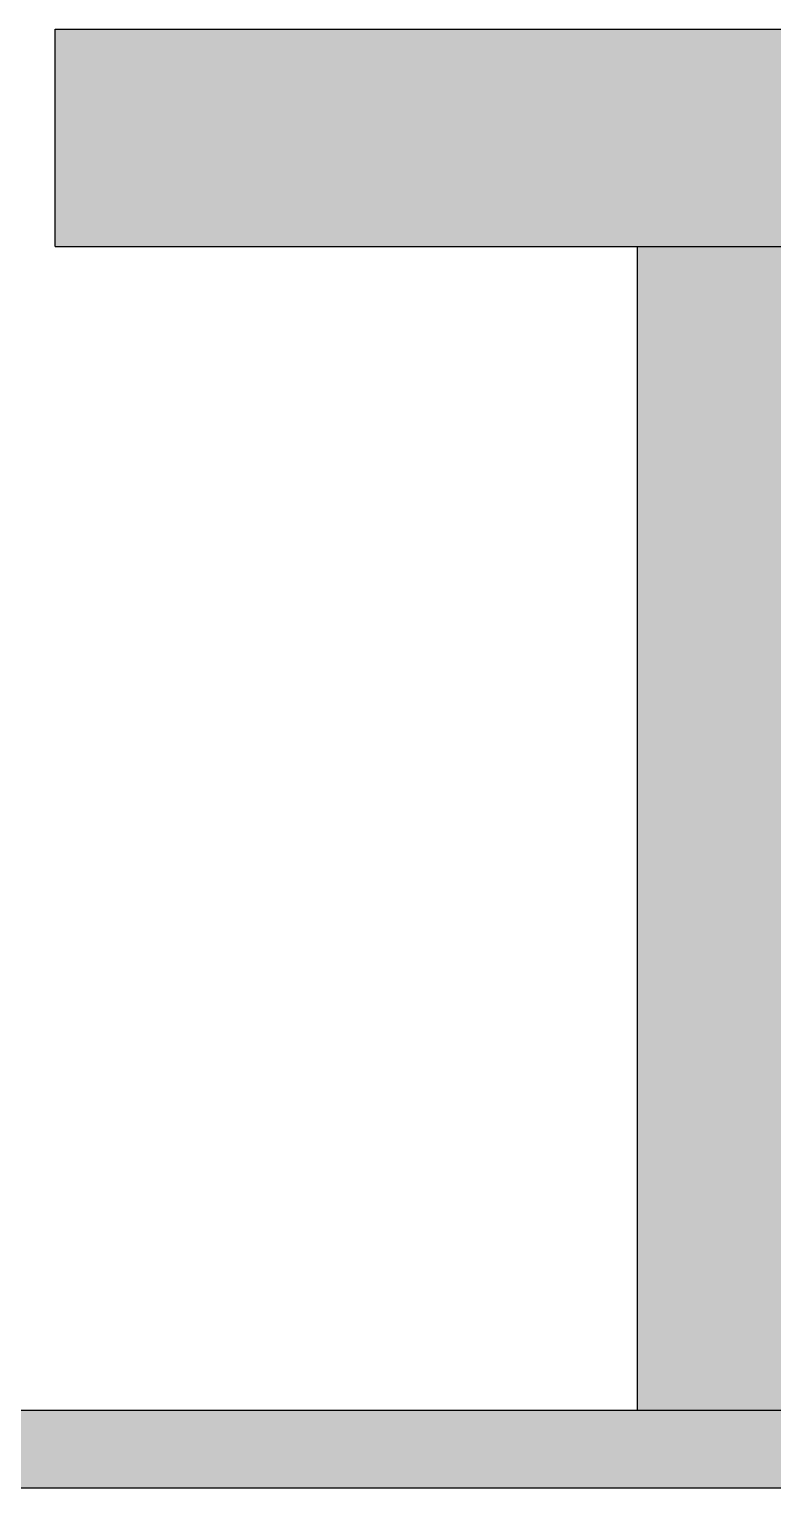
# Model space of a CAD drawing. Header units: millimetres. Extents: x 3409 to 3822, y 896 to 1108.
# Drawn here: x 3711.297 to 3713.213, y 1037.441 to 1041.201 of the extents above; entities that cross this region are included whole.
import ezdxf

# ---------------------------------------------------------------- set-up
doc = ezdxf.new("R2010")
doc.units = ezdxf.units.MM
for name, color, linetype in [('a-epipla', 8, 'Continuous'), ('a-toixoi', 5, 'Continuous'), ('toixoi_provolh', 150, 'Continuous')]:
    doc.layers.add(name, color=color, linetype=linetype)

msp = doc.modelspace()

# ---------------------------------------------------------------- hatches: boundary and pattern name
at = {"layer": 'a-epipla', "true_color": 0xc7c8ca}
h = msp.add_hatch(color=9, dxfattribs=at)
h.dxf.hatch_style = 1
h.paths.add_polyline_path([(3711.3639, 1041.2005), (3711.3639, 1040.6405), (3723.4639, 1040.6405), (3723.4639, 1041.2005)])
h = msp.add_hatch(color=9, dxfattribs=at)
h.dxf.hatch_style = 1
h.paths.add_polyline_path([(3742.7639, 1037.6405), (3676.9639, 1037.6405), (3676.9639, 1037.4405), (3742.7639, 1037.4405)])
at = {"layer": 'toixoi_provolh', "true_color": 0xa7a8aa}
h = msp.add_hatch(color=253, dxfattribs=at)
h.dxf.hatch_style = 1
h.paths.add_polyline_path([(3716.2639, 1040.6405), (3713.2639, 1040.6405), (3713.2639, 1040.2405), (3716.2639, 1040.2405)])
h.paths.add_polyline_path([(3713.2639, 1040.6405), (3712.8639, 1040.6405), (3712.8639, 1037.6405), (3713.2639, 1037.6405)])
h.paths.add_polyline_path([(3719.6639, 1040.6405), (3716.6639, 1040.6405), (3716.6639, 1040.2405), (3719.6639, 1040.2405)])
h.paths.add_polyline_path([(3716.6639, 1040.6405), (3716.2639, 1040.6405), (3716.2639, 1040.2405), (3716.2639, 1037.6405), (3716.6639, 1037.6405)])
h.paths.add_polyline_path([(3723.0639, 1040.6405), (3720.0639, 1040.6405), (3720.0639, 1040.2405), (3723.0639, 1040.2405)])
h.paths.add_polyline_path([(3720.0639, 1040.6405), (3719.6639, 1040.6405), (3719.6639, 1040.2405), (3719.6639, 1037.6405), (3720.0639, 1037.6405)])
h.paths.add_polyline_path([(3723.4639, 1040.6405), (3723.0639, 1040.6405), (3723.0639, 1040.2405), (3723.0639, 1037.6405), (3723.4639, 1037.6405)])

# ---------------------------------------------------------------- linework, layer by layer
at = {"layer": 'a-toixoi'}
for p, q in [((3711.3639, 1041.2005), (3723.4639, 1041.2005)), ((3711.3639, 1040.6405), (3711.3639, 1041.2005)), ((3711.3639, 1040.6405), (3723.4639, 1040.6405)), ((3676.9639, 1037.6405), (3742.7639, 1037.6405)), ((3676.3639, 1037.4405), (3743.3639, 1037.4405))]:
    msp.add_line(p, q, dxfattribs=at)
at = {"layer": 'toixoi_provolh'}
msp.add_line((3712.8639, 1040.6405), (3712.8639, 1037.6405), dxfattribs=at)

doc.saveas('drawing.dxf')
